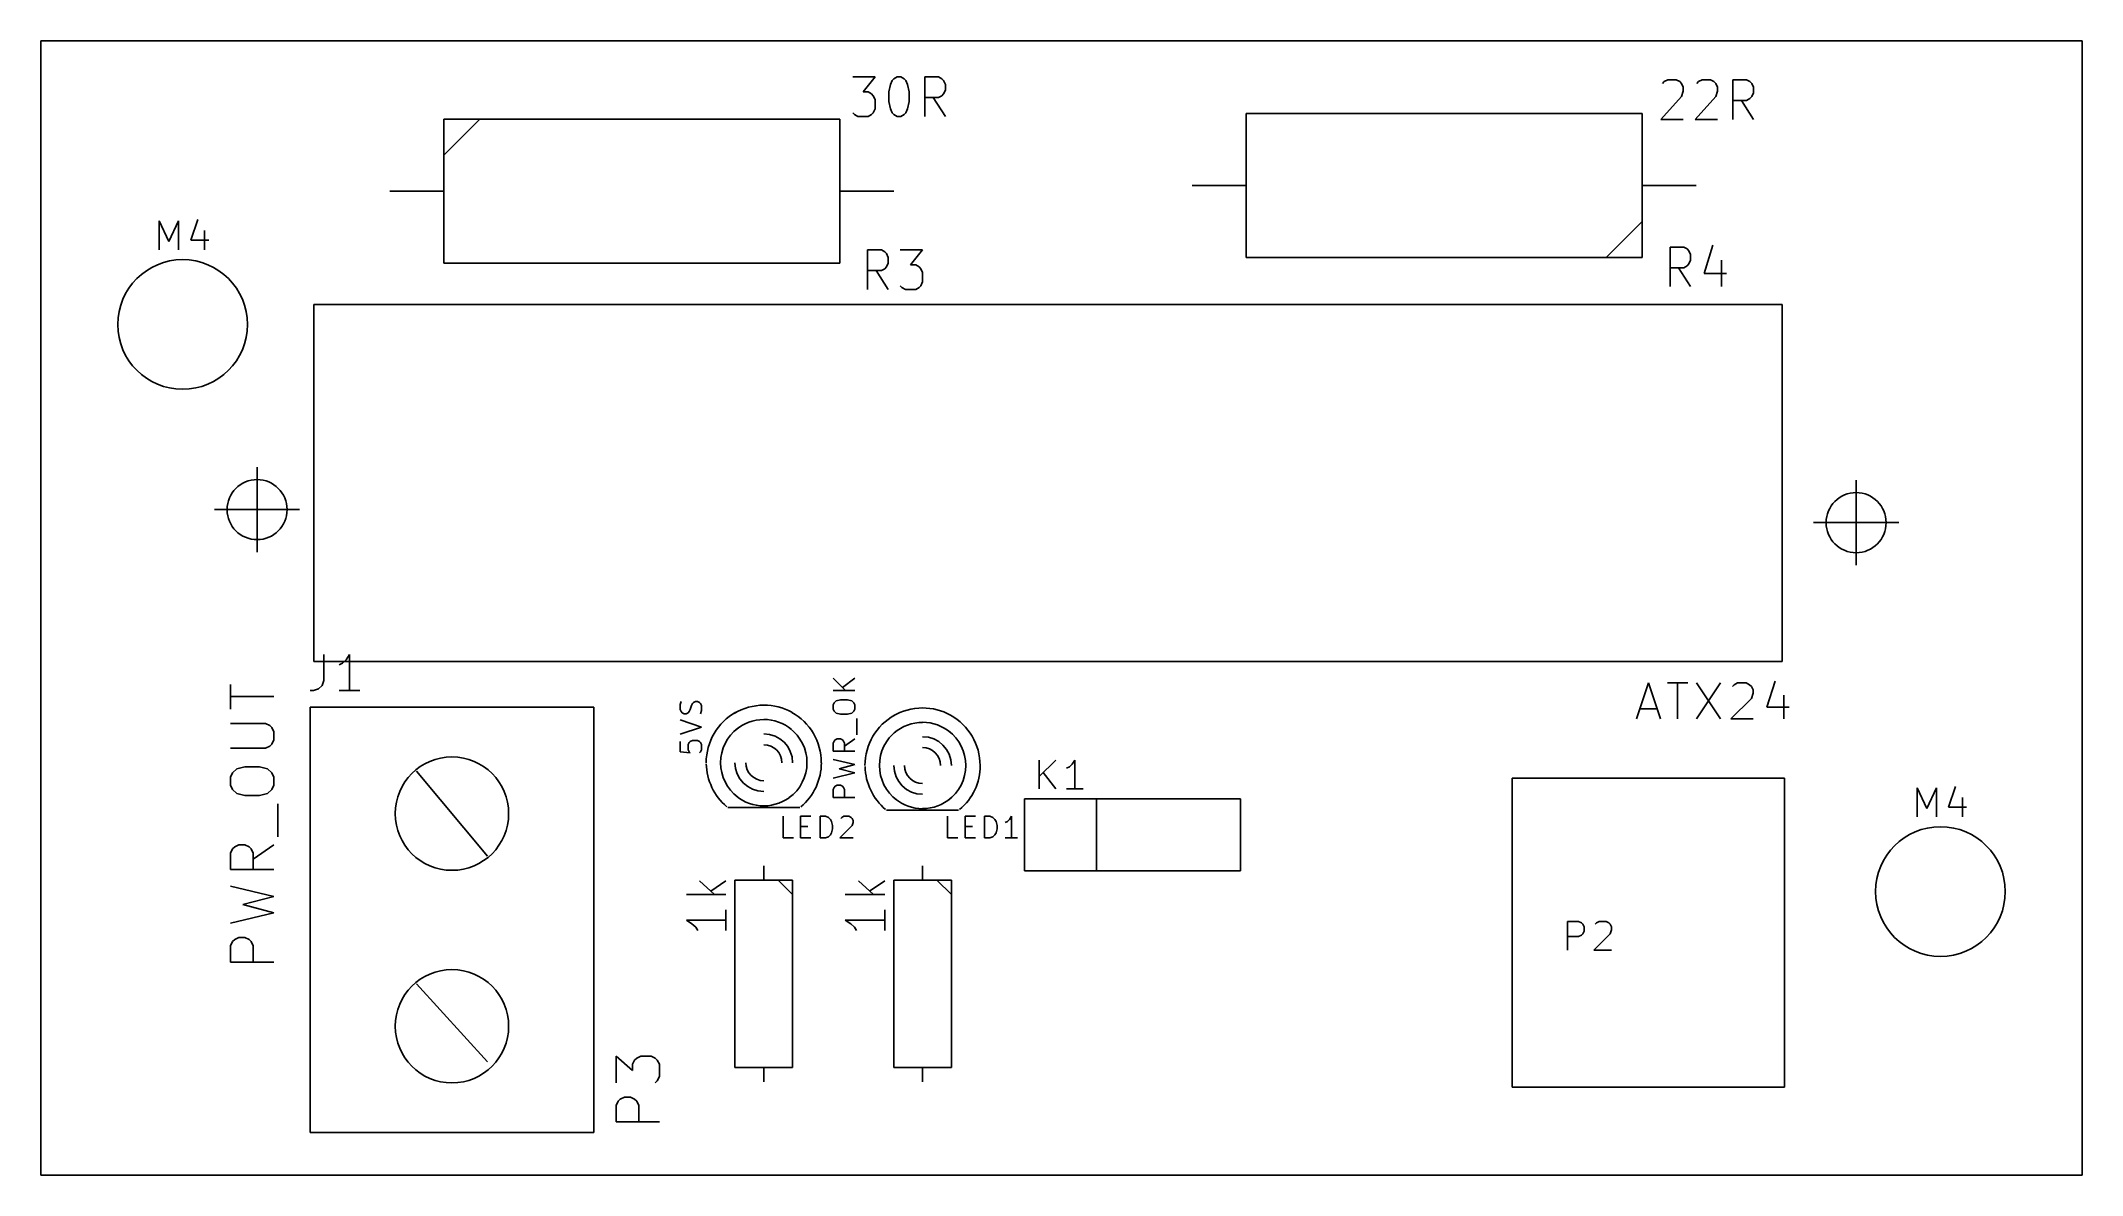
# Model space of a CAD drawing. Extents: x 39759 to 68105, y 30441 to 46191.
import ezdxf

# ---------------------------------------------------------------- set-up
doc = ezdxf.new("R2010")
doc.units = 0
doc.layers.add('BLACK', color=1, linetype='CONTINUOUS')

msp = doc.modelspace()

# ---------------------------------------------------------------- linework, layer by layer
at = {"layer": 'BLACK'}
for p, q in [((40546, 46190), (39759, 46190)), ((39759, 30441), (39759, 46189)), ((40546, 46190), (66924, 46190)), ((67318, 46190), (66924, 46190)), ((67318, 46190), (67712, 46190)), ((67712, 46190), (68105, 46190)), ((68105, 30443), (68105, 46191)), ((51033, 45690), (51343, 45690)), ((51343, 45690), (51176, 45481)), ((51557, 45586), (51581, 45638)), ((51581, 45638), (51605, 45664)), ((51605, 45664), (51652, 45690)), ((51652, 45690), (51700, 45690)), ((51700, 45690), (51748, 45664)), ((51748, 45664), (51771, 45638)), ((51771, 45638), (51795, 45586)), ((52033, 45140), (52033, 45690)), ((52033, 45690), (52224, 45690)), ((52224, 45690), (52271, 45664)), ((52271, 45664), (52295, 45638)), ((52295, 45638), (52319, 45586)), ((62302, 45625), (62350, 45651)), ((62350, 45651), (62469, 45651)), ((62469, 45651), (62516, 45625)), ((62778, 45625), (62826, 45651)), ((62826, 45651), (62945, 45651)), ((62945, 45651), (62992, 45625)), ((63254, 45101), (63254, 45651)), ((63254, 45651), (63445, 45651)), ((63445, 45651), (63492, 45625)), ((51176, 45481), (51248, 45481)), ((51248, 45481), (51295, 45455)), ((51295, 45455), (51319, 45428)), ((51319, 45428), (51343, 45376)), ((51343, 45376), (51343, 45245)), ((51533, 45481), (51557, 45586)), ((51533, 45350), (51533, 45481)), ((51795, 45586), (51819, 45481)), ((51819, 45481), (51819, 45350)), ((52224, 45402), (52033, 45402)), ((52319, 45140), (52152, 45402)), ((52271, 45428), (52224, 45402)), ((52295, 45455), (52271, 45428)), ((52319, 45507), (52295, 45455)), ((52319, 45586), (52319, 45507)), ((62540, 45416), (62254, 45101)), ((62278, 45599), (62302, 45625)), ((62516, 45625), (62540, 45599)), ((62540, 45599), (62564, 45547)), ((62564, 45494), (62540, 45416)), ((62564, 45547), (62564, 45494)), ((63016, 45416), (62730, 45101)), ((62754, 45599), (62778, 45625)), ((62992, 45625), (63016, 45599)), ((63016, 45599), (63040, 45547)), ((63040, 45494), (63016, 45416)), ((63040, 45547), (63040, 45494)), ((63445, 45363), (63254, 45363)), ((63540, 45101), (63373, 45363)), ((63492, 45389), (63445, 45363)), ((63492, 45625), (63516, 45599)), ((63516, 45416), (63492, 45389)), ((63516, 45599), (63540, 45547)), ((63540, 45468), (63516, 45416)), ((63540, 45547), (63540, 45468)), ((45355, 45103), (50855, 45103)), ((45355, 44603), (45855, 45103)), ((45355, 45103), (45355, 43103)), ((50855, 45103), (50855, 43103)), ((51057, 45167), (51033, 45193)), ((51105, 45140), (51057, 45167)), ((51248, 45140), (51105, 45140)), ((51295, 45167), (51248, 45140)), ((51319, 45193), (51295, 45167)), ((51343, 45245), (51319, 45193)), ((51557, 45245), (51533, 45350)), ((51581, 45193), (51557, 45245)), ((51605, 45167), (51581, 45193)), ((51652, 45140), (51605, 45167)), ((51700, 45140), (51652, 45140)), ((51748, 45167), (51700, 45140)), ((51771, 45193), (51748, 45167)), ((51795, 45245), (51771, 45193)), ((51819, 45350), (51795, 45245)), ((56497, 45182), (61997, 45182)), ((56497, 43182), (56497, 45182)), ((61997, 43182), (61997, 45182)), ((62254, 45101), (62564, 45101)), ((62730, 45101), (63040, 45101)), ((44605, 44103), (45355, 44103)), ((50855, 44103), (51605, 44103)), ((56497, 44182), (55747, 44182)), ((62747, 44182), (61997, 44182)), ((41404, 43291), (41404, 43691)), ((41404, 43691), (41538, 43405)), ((41538, 43405), (41671, 43691)), ((41671, 43691), (41671, 43291)), ((41937, 43710), (41842, 43424)), ((61997, 43682), (61497, 43182)), ((41842, 43424), (42090, 43424)), ((42033, 43558), (42033, 43291)), ((50855, 43103), (45355, 43103)), ((51240, 42738), (51240, 43288)), ((51240, 43288), (51431, 43288)), ((51431, 43288), (51478, 43262)), ((51478, 43262), (51502, 43236)), ((51502, 43236), (51526, 43184)), ((51526, 43105), (51502, 43053)), ((51526, 43184), (51526, 43105)), ((51692, 43288), (52002, 43288)), ((52002, 43288), (51835, 43079)), ((61997, 43182), (56497, 43182)), ((62382, 42778), (62382, 43328)), ((62382, 43328), (62573, 43328)), ((62573, 43328), (62620, 43302)), ((62620, 43302), (62644, 43276)), ((62644, 43093), (62620, 43066)), ((62644, 43276), (62668, 43224)), ((62668, 43145), (62644, 43093)), ((62668, 43224), (62668, 43145)), ((62977, 43355), (62858, 42962)), ((63096, 43145), (63096, 42778)), ((51431, 43000), (51240, 43000)), ((51526, 42738), (51359, 43000)), ((51478, 43026), (51431, 43000)), ((51502, 43053), (51478, 43026)), ((51835, 43079), (51907, 43079)), ((51907, 43079), (51954, 43053)), ((51954, 43053), (51978, 43026)), ((51978, 43026), (52002, 42974)), ((52002, 42843), (51978, 42791)), ((52002, 42974), (52002, 42843)), ((62573, 43040), (62382, 43040)), ((62668, 42778), (62501, 43040)), ((62620, 43066), (62573, 43040)), ((62858, 42962), (63168, 42962)), ((43549, 42531), (43549, 37572)), ((63941, 42531), (43549, 42531)), ((51716, 42765), (51692, 42791)), ((51764, 42738), (51716, 42765)), ((51907, 42738), (51764, 42738)), ((51954, 42765), (51907, 42738)), ((51978, 42791), (51954, 42765)), ((63941, 37572), (63941, 42531)), ((42762, 39092), (42762, 40273)), ((64966, 38911), (64966, 40092)), ((42172, 39682), (43353, 39682)), ((64376, 39501), (65557, 39501)), ((43549, 37572), (43667, 37572)), ((43667, 37572), (63941, 37572)), ((43688, 37669), (43688, 37311)), ((43950, 37550), (43902, 37526)), ((43997, 37597), (43950, 37550)), ((44045, 37669), (43997, 37597)), ((44045, 37169), (44045, 37669)), ((42394, 36913), (42394, 37256)), ((43545, 37169), (43497, 37169)), ((43616, 37192), (43545, 37169)), ((43664, 37240), (43616, 37192)), ((43688, 37311), (43664, 37240)), ((44188, 37169), (43902, 37169)), ((50761, 37341), (50933, 37169)), ((51061, 37169), (50761, 37169)), ((51061, 37341), (50890, 37212)), ((61916, 36775), (62082, 37275)), ((62082, 37275), (62249, 36775)), ((62345, 37275), (62630, 37275)), ((62487, 36775), (62487, 37275)), ((62749, 37275), (63083, 36775)), ((63083, 37275), (62749, 36775)), ((63249, 37227), (63273, 37251)), ((63273, 37251), (63321, 37275)), ((63321, 37275), (63440, 37275)), ((63440, 37275), (63487, 37251)), ((63487, 37251), (63511, 37227)), ((63511, 37227), (63535, 37179)), ((63535, 37179), (63535, 37132)), ((63844, 37298), (63725, 36941)), ((42994, 37085), (42394, 37085)), ((43499, 31032), (43499, 36938)), ((43499, 36938), (47437, 36938)), ((47437, 36938), (47437, 31032)), ((48635, 36977), (48650, 37020)), ((48635, 36905), (48635, 36977)), ((48650, 36877), (48635, 36905)), ((48664, 36862), (48650, 36877)), ((48693, 36848), (48664, 36862)), ((48750, 36862), (48721, 36848)), ((48764, 36877), (48750, 36862)), ((48778, 36905), (48764, 36877)), ((48793, 36962), (48778, 36905)), ((48807, 36991), (48793, 36962)), ((48821, 37005), (48807, 36991)), ((48850, 37020), (48821, 37005)), ((48878, 37020), (48850, 37020)), ((48907, 37005), (48878, 37020)), ((48921, 36991), (48907, 37005)), ((48935, 36962), (48921, 36991)), ((48921, 36848), (48935, 36891)), ((48935, 36891), (48935, 36962)), ((50761, 36970), (50776, 36998)), ((50761, 36913), (50761, 36970)), ((50776, 36884), (50761, 36913)), ((50776, 36998), (50804, 37027)), ((50804, 36855), (50776, 36884)), ((50804, 37027), (50861, 37041)), ((50861, 36841), (50804, 36855)), ((50861, 37041), (50961, 37041)), ((50961, 37041), (51019, 37027)), ((51019, 36855), (50961, 36841)), ((51019, 37027), (51047, 36998)), ((51047, 36884), (51019, 36855)), ((51047, 36998), (51061, 36970)), ((51061, 36913), (51047, 36884)), ((51061, 36970), (51061, 36913)), ((61963, 36917), (62201, 36917)), ((63511, 37060), (63225, 36775)), ((63535, 37132), (63511, 37060)), ((63725, 36941), (64035, 36941)), ((63963, 37108), (63963, 36775)), ((42880, 36713), (42394, 36713)), ((42937, 36684), (42880, 36713)), ((42965, 36656), (42937, 36684)), ((42994, 36598), (42965, 36656)), ((42994, 36484), (42994, 36598)), ((48935, 36663), (48635, 36763)), ((48635, 36563), (48935, 36663)), ((48721, 36848), (48693, 36848)), ((50961, 36841), (50861, 36841)), ((51090, 36555), (51090, 36784)), ((63225, 36775), (63535, 36775)), ((42394, 36370), (42880, 36370)), ((42880, 36370), (42937, 36398)), ((42937, 36398), (42965, 36427)), ((42965, 36427), (42994, 36484)), ((48635, 36462), (48635, 36319)), ((48635, 36319), (48778, 36305)), ((48750, 36419), (48764, 36448)), ((48750, 36348), (48750, 36419)), ((48764, 36319), (48750, 36348)), ((48764, 36448), (48778, 36462)), ((48778, 36305), (48764, 36319)), ((48778, 36462), (48807, 36477)), ((48807, 36477), (48878, 36477)), ((48878, 36477), (48907, 36462)), ((48907, 36462), (48921, 36448)), ((48921, 36319), (48907, 36305)), ((48921, 36448), (48935, 36419)), ((48935, 36348), (48921, 36319)), ((48935, 36419), (48935, 36348)), ((50761, 36441), (50776, 36469)), ((50761, 36326), (50761, 36441)), ((51061, 36326), (50761, 36326)), ((50776, 36469), (50790, 36484)), ((50790, 36484), (50819, 36498)), ((50819, 36498), (50861, 36498)), ((50861, 36498), (50890, 36484)), ((50890, 36484), (50904, 36469)), ((50904, 36469), (50919, 36441)), ((51061, 36498), (50919, 36398)), ((50919, 36441), (50919, 36326)), ((42394, 35969), (42422, 36027)), ((42422, 36027), (42480, 36084)), ((42480, 36084), (42594, 36112)), ((42594, 36112), (42794, 36112)), ((42794, 36112), (42908, 36084)), ((42908, 36084), (42965, 36027)), ((42965, 36027), (42994, 35969)), ((44976, 36052), (45960, 34871)), ((51061, 36141), (50761, 36212)), ((50761, 35955), (51061, 36026)), ((50847, 36083), (51061, 36141)), ((51061, 36026), (50847, 36083)), ((53622, 35804), (53622, 36204)), ((53851, 36204), (53622, 35976)), ((53851, 35804), (53679, 36033)), ((54041, 36109), (54003, 36090)), ((54079, 36147), (54041, 36109)), ((54117, 36204), (54079, 36147)), ((54117, 35804), (54117, 36204)), ((42394, 35855), (42394, 35969)), ((42422, 35798), (42394, 35855)), ((42480, 35741), (42422, 35798)), ((42594, 35712), (42480, 35741)), ((42908, 35741), (42794, 35712)), ((42965, 35798), (42908, 35741)), ((42994, 35855), (42965, 35798)), ((42994, 35969), (42994, 35855)), ((50761, 35798), (50776, 35826)), ((50761, 35683), (50761, 35798)), ((50776, 35826), (50790, 35841)), ((50790, 35841), (50819, 35855)), ((50819, 35855), (50861, 35855)), ((50861, 35855), (50890, 35841)), ((50890, 35841), (50904, 35826)), ((50904, 35826), (50919, 35798)), ((50919, 35798), (50919, 35683)), ((54232, 35804), (54003, 35804)), ((60192, 31662), (60192, 35953)), ((63972, 35953), (60192, 35953)), ((63972, 31662), (63972, 35953)), ((65813, 35417), (65813, 35817)), ((65813, 35817), (65947, 35531)), ((65947, 35531), (66080, 35817)), ((66080, 35817), (66080, 35417)), ((66346, 35836), (66251, 35550)), ((42794, 35712), (42594, 35712)), ((43051, 35141), (43051, 35598)), ((49298, 35548), (50298, 35548)), ((51061, 35683), (50761, 35683)), ((51503, 35509), (52503, 35509)), ((53417, 34666), (53417, 35666)), ((53417, 35666), (56417, 35666)), ((54417, 35666), (54417, 34666)), ((56417, 35666), (56417, 34666)), ((66251, 35550), (66499, 35550)), ((66442, 35684), (66442, 35417)), ((50067, 35124), (50067, 35424)), ((50310, 35124), (50310, 35424)), ((50310, 35424), (50453, 35424)), ((50310, 35281), (50410, 35281)), ((50581, 35124), (50581, 35424)), ((50581, 35424), (50653, 35424)), ((50653, 35424), (50696, 35409)), ((50696, 35409), (50724, 35381)), ((50724, 35166), (50696, 35138)), ((50724, 35381), (50739, 35352)), ((50739, 35195), (50724, 35166)), ((50739, 35352), (50753, 35295)), ((50753, 35252), (50739, 35195)), ((50753, 35295), (50753, 35252)), ((51024, 35295), (50853, 35124)), ((50867, 35395), (50881, 35409)), ((50881, 35409), (50910, 35424)), ((50910, 35424), (50981, 35424)), ((50981, 35424), (51010, 35409)), ((51010, 35409), (51024, 35395)), ((51024, 35395), (51039, 35366)), ((51039, 35338), (51024, 35295)), ((51039, 35366), (51039, 35338)), ((52351, 35124), (52351, 35424)), ((52594, 35124), (52594, 35424)), ((52594, 35424), (52737, 35424)), ((52594, 35281), (52694, 35281)), ((52865, 35124), (52865, 35424)), ((52865, 35424), (52937, 35424)), ((52937, 35424), (52980, 35409)), ((52980, 35409), (53008, 35381)), ((53008, 35166), (52980, 35138)), ((53008, 35381), (53023, 35352)), ((53023, 35195), (53008, 35166)), ((53023, 35352), (53037, 35295)), ((53037, 35252), (53023, 35195)), ((53037, 35295), (53037, 35252)), ((53180, 35352), (53151, 35338)), ((53208, 35381), (53180, 35352)), ((53237, 35424), (53208, 35381)), ((53237, 35124), (53237, 35424)), ((42394, 34912), (42422, 34970)), ((42394, 34684), (42394, 34912)), ((42422, 34970), (42451, 34998)), ((42451, 34998), (42508, 35027)), ((42508, 35027), (42594, 35027)), ((42594, 35027), (42651, 34998)), ((42651, 34998), (42680, 34970)), ((42680, 34970), (42708, 34912)), ((42994, 35027), (42708, 34827)), ((42708, 34912), (42708, 34684)), ((50210, 35124), (50067, 35124)), ((50453, 35124), (50310, 35124)), ((50653, 35124), (50581, 35124)), ((50696, 35138), (50653, 35124)), ((50853, 35124), (51039, 35124)), ((52494, 35124), (52351, 35124)), ((52737, 35124), (52594, 35124)), ((52937, 35124), (52865, 35124)), ((52980, 35138), (52937, 35124)), ((53323, 35124), (53151, 35124)), ((42994, 34684), (42394, 34684)), ((49798, 34737), (49798, 34537)), ((52003, 34737), (52003, 34537)), ((56417, 34666), (53417, 34666)), ((42994, 34312), (42394, 34455)), ((42565, 34198), (42994, 34312)), ((49273, 34337), (48723, 34337)), ((48906, 34528), (49115, 34337)), ((49063, 34385), (49273, 34528)), ((50198, 34537), (49398, 34537)), ((49398, 34537), (49398, 31937)), ((49998, 34537), (50198, 34337)), ((50198, 31937), (50198, 34537)), ((51478, 34337), (50928, 34337)), ((51111, 34528), (51320, 34337)), ((51268, 34385), (51478, 34528)), ((52403, 34537), (51603, 34537)), ((51603, 34537), (51603, 31937)), ((52203, 34537), (52403, 34337)), ((52403, 31937), (52403, 34537)), ((42394, 33941), (42994, 34084)), ((42994, 34084), (42565, 34198)), ((49273, 34123), (49273, 33837)), ((51478, 34123), (51478, 33837)), ((42451, 33712), (42508, 33741)), ((42508, 33741), (42594, 33741)), ((42594, 33741), (42651, 33712)), ((49273, 33980), (48723, 33980)), ((48723, 33980), (48801, 33932)), ((48801, 33932), (48854, 33885)), ((48854, 33885), (48880, 33837)), ((51478, 33980), (50928, 33980)), ((50928, 33980), (51006, 33932)), ((51006, 33932), (51059, 33885)), ((51059, 33885), (51085, 33837)), ((60960, 33563), (60960, 33963)), ((60960, 33963), (61113, 33963)), ((61113, 33754), (60960, 33754)), ((61113, 33963), (61151, 33944)), ((61151, 33773), (61113, 33754)), ((61151, 33944), (61170, 33925)), ((61170, 33792), (61151, 33773)), ((61170, 33925), (61189, 33887)), ((61189, 33830), (61170, 33792)), ((61189, 33887), (61189, 33830)), ((61551, 33792), (61322, 33563)), ((61341, 33925), (61360, 33944)), ((61360, 33944), (61398, 33963)), ((61398, 33963), (61494, 33963)), ((61494, 33963), (61532, 33944)), ((61532, 33944), (61551, 33925)), ((61551, 33925), (61570, 33887)), ((61570, 33849), (61551, 33792)), ((61570, 33887), (61570, 33849)), ((42394, 33626), (42422, 33684)), ((42394, 33398), (42394, 33626)), ((42422, 33684), (42451, 33712)), ((42651, 33712), (42680, 33684)), ((42680, 33684), (42708, 33626)), ((42708, 33626), (42708, 33398)), ((61322, 33563), (61570, 33563)), ((42994, 33398), (42394, 33398)), ((44976, 33099), (45960, 32016)), ((47748, 31724), (47748, 32095)), ((47748, 32095), (47976, 31895)), ((47976, 31981), (48005, 32038)), ((48005, 32038), (48034, 32067)), ((48034, 32067), (48091, 32095)), ((48091, 32095), (48234, 32095)), ((48234, 32095), (48291, 32067)), ((48291, 32067), (48319, 32038)), ((48319, 32038), (48348, 31981)), ((47976, 31895), (47976, 31981)), ((48319, 31752), (48291, 31724)), ((48348, 31809), (48319, 31752)), ((48348, 31981), (48348, 31809)), ((49398, 31937), (49798, 31937)), ((49798, 31737), (49798, 31937)), ((49798, 31937), (50198, 31937)), ((51603, 31937), (52003, 31937)), ((52003, 31737), (52003, 31937)), ((52003, 31937), (52403, 31937)), ((47748, 31409), (47776, 31467)), ((47776, 31467), (47805, 31495)), ((47805, 31495), (47862, 31524)), ((47862, 31524), (47948, 31524)), ((47948, 31524), (48005, 31495)), ((48005, 31495), (48034, 31467)), ((48034, 31467), (48062, 31409)), ((60192, 31662), (63972, 31662)), ((47748, 31181), (47748, 31409)), ((48348, 31181), (47748, 31181)), ((48062, 31409), (48062, 31181)), ((47437, 31032), (43499, 31032)), ((39759, 30442), (68105, 30442))]:
    msp.add_line(p, q, dxfattribs=at)
for centre, radius in [((41728, 42253), 900), ((42762, 39682), 417), ((64966, 39501), 417), ((45468, 35461), 787), ((66137, 34379), 900), ((45468, 32509), 787)]:
    msp.add_circle(centre, radius, dxfattribs=at)
for centre, radius, start, end in [((49798, 36168), 800, 119, 180), ((49798, 36168), 799, 90, 121), ((49798, 36168), 800, 61, 90), ((49798, 36168), 799, 0, 61), ((52003, 36129), 799, 90, 121), ((52003, 36129), 800, 61, 90), ((49798, 36168), 600, 127, 180), ((49798, 36168), 599, 90, 131), ((49798, 36168), 600, 50, 90), ((49798, 36168), 400, 0, 90), ((49798, 36168), 600, 0, 53), ((52003, 36129), 800, 119, 180), ((52003, 36129), 600, 127, 180), ((52003, 36129), 599, 90, 131), ((52003, 36129), 600, 50, 90), ((52003, 36129), 600, 0, 53), ((52003, 36129), 799, 0, 61), ((49798, 36168), 250, 0, 90), ((52003, 36129), 400, 0, 90), ((52003, 36129), 250, 0, 90), ((49798, 36168), 798, -179, -130), ((49798, 36168), 599, -180, -127), ((49798, 36168), 400, -180, -90), ((49798, 36168), 250, -180, -90), ((49798, 36168), 600, -54, 0), ((49798, 36168), 800, -50, 0), ((52003, 36129), 798, -179, -130), ((52003, 36129), 599, -180, -127), ((52003, 36129), 400, -180, -90), ((52003, 36129), 250, -180, -90), ((52003, 36129), 600, -54, 0), ((52003, 36129), 800, -50, 0), ((49798, 36168), 600, -129, -90), ((49798, 36168), 599, -90, -49), ((52003, 36129), 600, -129, -90), ((52003, 36129), 599, -90, -49)]:
    msp.add_arc(centre, radius, start, end, dxfattribs=at)

doc.saveas('drawing.dxf')
